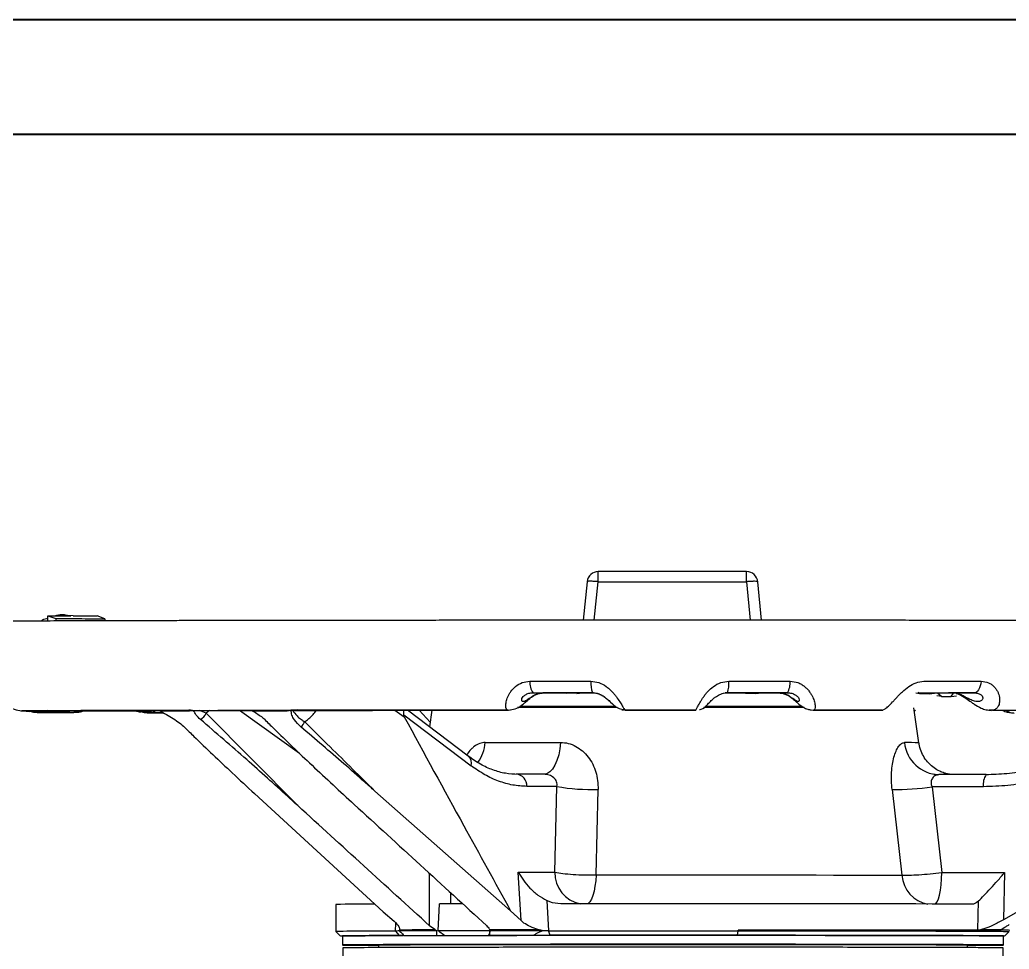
# Model space of a CAD drawing. Header units: millimetres. Extents: x 2404 to 4548, y 1024 to 2541.
# Drawn here: x 3766.8 to 3986.8, y 2333.9 to 2540.6 of the extents above; entities that cross this region are included whole.
import ezdxf

# ---------------------------------------------------------------- set-up
doc = ezdxf.new("R2010")
doc.units = ezdxf.units.MM
doc.layers.add('AM_BOR', color=7, linetype='Continuous', lineweight=50)
doc.layers.add('粗实线', color=7, linetype='Continuous', lineweight=40)

# ---------------------------------------------------------------- blocks, each defined once
blk = doc.blocks.new('rA3')
at = {"layer": '粗实线'}
for p, q in [((753.384, 421.26), (333.384, 421.26)), ((748.384, 416.26), (358.384, 416.26))]:
    blk.add_line(p, q, dxfattribs=at)

msp = doc.modelspace()

# ---------------------------------------------------------------- linework, layer by layer
at = {"color": 7, "linetype": 'Continuous', "lineweight": 25}
for p, q in [((3895.377, 2415.599), (3895.377, 2417.854)), ((3928.352, 2417.854), (3895.377, 2417.854)), ((3928.352, 2415.598), (3928.352, 2417.854)), ((3892.891, 2415.613), (3891.998, 2407.036)), ((3894.486, 2407.037), (3895.377, 2415.599)), ((3895.377, 2415.599), (3928.352, 2415.598)), ((3928.352, 2415.598), (3929.174, 2407.037)), ((3931.662, 2407.036), (3930.841, 2415.593)), ((3772.986, 2408.044), (3774.779, 2407.42)), ((3772.986, 2408.044), (3778.122, 2408.021)), ((3772.986, 2406.868), (3772.986, 2408.044)), ((3774.779, 2407.42), (3774.779, 2406.874)), ((3778.662, 2408.019), (3775.936, 2408.139)), ((3776.693, 2408.263), (3776.157, 2408.265)), ((3778.662, 2408.019), (3783.99, 2407.998)), ((3785.653, 2407.368), (3783.99, 2407.998)), ((3785.653, 2407.368), (3785.653, 2406.908)), ((3880.882, 2390.909), (3894.128, 2390.913)), ((3880.882, 2390.909), (3883.261, 2390.886)), ((3888.326, 2390.731), (3887.088, 2390.882)), ((3890.6, 2390.732), (3891.84, 2390.884)), ((3923.18, 2390.797), (3923.956, 2390.893)), ((3924.132, 2390.914), (3923.592, 2390.89)), ((3923.956, 2390.893), (3924.132, 2390.914)), ((3924.132, 2390.914), (3937.438, 2390.911)), ((3928.142, 2390.733), (3926.896, 2390.885)), ((3930.426, 2390.733), (3928.142, 2390.733)), ((3930.426, 2390.733), (3931.669, 2390.884)), ((3937.438, 2390.911), (3935.441, 2390.887)), ((3966.857, 2390.714), (3966, 2390.825)), ((3966.857, 2390.714), (3966.508, 2391.012)), ((3966.554, 2390.895), (3979.015, 2390.885)), ((3968.996, 2390.712), (3966.857, 2390.714)), ((3968.996, 2390.712), (3970.158, 2390.862)), ((3971.763, 2390.115), (3970.636, 2390.259)), ((3970.882, 2390.862), (3971.763, 2390.115)), ((3971.763, 2390.115), (3973.879, 2390.116)), ((3973.879, 2390.116), (3974.352, 2390.847)), ((3973.879, 2390.117), (3975.001, 2390.263)), ((3979.015, 2390.885), (3974.229, 2390.863)), ((3767.005, 2386.933), (3767.201, 2386.904)), ((3797.991, 2387.027), (3804.454, 2387.04)), ((3797.991, 2387.027), (3798.247, 2386.89)), ((3804.744, 2387.039), (3804.341, 2387.038)), ((3804.454, 2387.04), (3804.489, 2386.897)), ((3804.489, 2386.897), (3805.232, 2387)), ((3808.173, 2386.377), (3806.707, 2386.99)), ((3808.955, 2386.959), (3808.173, 2386.377)), ((3828.984, 2377.437), (3815.597, 2386.97)), ((3818.261, 2387.006), (3818.345, 2386.999)), ((3818.631, 2387.064), (3826.016, 2387.074)), ((3818.631, 2387.064), (3818.913, 2386.908)), ((3826.016, 2387.074), (3826.008, 2386.911)), ((3827.033, 2387.016), (3827.429, 2386.991)), ((3827.943, 2387.096), (3828.461, 2387.202)), ((3850.116, 2387.013), (3852.252, 2385.529)), ((3866.469, 2376.814), (3852.954, 2387.015)), ((3857.982, 2384.391), (3855.563, 2387.017)), ((3858.352, 2387.019), (3857.833, 2383.332)), ((3875.212, 2387.063), (3875.892, 2387.116)), ((3875.248, 2387.049), (3875.892, 2387.116)), ((3875.321, 2387.071), (3875.248, 2387.049)), ((3900.65, 2387.124), (3901.021, 2387.093)), ((3901.369, 2387.053), (3900.65, 2387.124)), ((3900.961, 2387.182), (3901.105, 2387.139)), ((3942.555, 2387.118), (3943.295, 2387.054)), ((3942.813, 2387.096), (3943.204, 2387.032)), ((3943.259, 2387.042), (3943.214, 2387.061)), ((3958.45, 2387.032), (3958.658, 2387.053)), ((3966.664, 2379.787), (3965.573, 2387.544)), ((3965.666, 2386.882), (3965.879, 2387.019)), ((3982.343, 2387.089), (3983.064, 2387.02)), ((3982.97, 2387.009), (3982.343, 2387.089)), ((3982.97, 2387.009), (3982.801, 2387.045)), ((3983.306, 2387.009), (3982.97, 2387.009)), ((3767.302, 2386.892), (3767.22, 2386.904)), ((3767.302, 2386.892), (3767.521, 2386.903)), ((3769.476, 2386.647), (3768.9, 2386.773)), ((3769.316, 2386.716), (3769.653, 2386.671)), ((3769.81, 2386.583), (3769.524, 2386.619)), ((3769.724, 2386.592), (3769.524, 2386.619)), ((3769.653, 2386.671), (3769.711, 2386.663)), ((3769.711, 2386.663), (3770.661, 2386.535)), ((3777.941, 2386.552), (3778.74, 2386.592)), ((3778.684, 2386.506), (3779.496, 2386.63)), ((3778.74, 2386.592), (3778.924, 2386.601)), ((3780.582, 2386.796), (3781.234, 2386.895)), ((3794.121, 2386.57), (3793.728, 2386.668)), ((3794.425, 2386.504), (3794.012, 2386.546)), ((3794.115, 2386.536), (3794.012, 2386.546)), ((3794.586, 2386.514), (3794.425, 2386.504)), ((3794.425, 2386.504), (3798.596, 2386.494)), ((3795.004, 2386.513), (3794.586, 2386.514)), ((3794.709, 2386.522), (3795.112, 2386.462)), ((3798.247, 2386.89), (3804.489, 2386.897)), ((3828.565, 2365.816), (3808.173, 2386.377)), ((3818.913, 2386.908), (3826.008, 2386.911)), ((3852.115, 2385.999), (3867.125, 2374.669)), ((3883.268, 2372.796), (3877.155, 2372.815)), ((3883.872, 2372.777), (3883.867, 2372.744)), ((3883.894, 2372.912), (3883.878, 2372.814)), ((3970.749, 2372.671), (3969.813, 2372.842)), ((3971.138, 2372.722), (3970.757, 2372.623)), ((3981.645, 2372.726), (3971.134, 2372.722)), ((3886.167, 2370.082), (3879.521, 2370.102)), ((3885.73, 2351.008), (3886.167, 2370.082)), ((3894.896, 2350.412), (3895.375, 2369.426)), ((3960.73, 2369.37), (3962.888, 2350.354)), ((3981.027, 2370.016), (3969.598, 2370.011)), ((3969.598, 2370.011), (3971.74, 2350.935)), ((3818.956, 2368.479), (3847.535, 2342.221)), ((3875.889, 2342.434), (3845.708, 2369.054)), ((3857.88, 2339.103), (3857.848, 2350.764)), ((3877.596, 2351.034), (3885.73, 2351.008)), ((3878.217, 2340.246), (3877.596, 2351.034)), ((3971.74, 2350.935), (3985.729, 2350.942)), ((3985.729, 2350.942), (3985.453, 2340.43)), ((3862.624, 2343.953), (3862.615, 2346.404)), ((3837, 2343.835), (3837, 2337.835)), ((3859.816, 2337.95), (3860.053, 2343.951)), ((3883.956, 2344.695), (3884.319, 2337.984)), ((3979.794, 2338.136), (3979.954, 2344.614)), ((3847.535, 2342.221), (3849.978, 2340.111)), ((3878.217, 2340.246), (3875.889, 2342.434)), ((3989.771, 2342.884), (3985.453, 2340.43)), ((3850.317, 2337.927), (3850.375, 2339.668)), ((3859.055, 2338.251), (3857.88, 2339.103)), ((3837, 2337.835), (3838, 2336.835)), ((3838.5, 2336.835), (3838.5, 2334.835)), ((3850.317, 2337.927), (3851.139, 2336.925)), ((3851.097, 2338.034), (3851.094, 2337.954)), ((3851.208, 2338.232), (3851.097, 2338.034)), ((3851.139, 2336.925), (3851.994, 2336.929)), ((3852.157, 2336.933), (3852.196, 2336.934)), ((3859.055, 2338.251), (3859.418, 2338.054)), ((3859.418, 2338.054), (3859.381, 2336.951)), ((3871.199, 2338.272), (3871.255, 2338.074)), ((3871.299, 2336.971), (3871.255, 2338.074)), ((3871.315, 2336.819), (3871.309, 2336.958)), ((3882.902, 2338.087), (3881.971, 2338.284)), ((3882.906, 2338.001), (3882.902, 2338.087)), ((3884.319, 2337.984), (3882.906, 2338.001)), ((3884.688, 2336.982), (3884.319, 2337.984)), ((3926.322, 2336.99), (3926.518, 2337.992)), ((3926.518, 2337.992), (3926.518, 2338.096)), ((3980.352, 2338.201), (3979.794, 2338.136)), ((3984.833, 2338.174), (3984.745, 2338.115)), ((3985.5, 2334.835), (3985.5, 2336.835)), ((3985.75, 2336.834), (3986.75, 2337.834)), ((3838.6, 2334.177), (3838.078, 2294.341)), ((3846.5, 2334.848), (3846.5, 2334.247)), ((3977.5, 2334.246), (3977.5, 2334.847)), ((3985.771, 2305.811), (3985.399, 2334.176))]:
    msp.add_line(p, q, dxfattribs=at)
at = {"color": 7, "linetype": 'Continuous', "lineweight": 25, "flags": 128}
for points in [[(3880.181, 2393.493), (3881.865, 2393.494), (3883.551, 2393.495), (3885.241, 2393.495), (3886.933, 2393.496), (3888.628, 2393.496), (3890.325, 2393.497), (3892.024, 2393.497), (3893.726, 2393.498)], [(3924.405, 2393.499), (3926.112, 2393.498), (3927.818, 2393.498), (3929.522, 2393.498), (3931.224, 2393.497), (3932.924, 2393.497), (3934.622, 2393.496), (3936.318, 2393.496), (3938.011, 2393.495)], [(3967.783, 2393.479), (3969.398, 2393.478), (3971.006, 2393.477), (3972.608, 2393.475), (3974.205, 2393.474), (3975.794, 2393.473), (3977.378, 2393.471), (3978.955, 2393.47), (3980.525, 2393.468)], [(3980.525, 2393.468), (3980.421, 2392.922), (3980.285, 2392.421), (3980.121, 2391.975), (3979.932, 2391.596), (3979.721, 2391.291), (3979.495, 2391.068), (3979.258, 2390.931), (3979.015, 2390.885)], [(3891.84, 2390.884), (3891.245, 2390.884), (3890.65, 2390.884), (3890.055, 2390.883), (3889.461, 2390.883), (3888.867, 2390.883), (3888.274, 2390.883), (3887.681, 2390.883), (3887.088, 2390.882)], [(3931.669, 2390.884), (3931.074, 2390.884), (3930.478, 2390.884), (3929.881, 2390.884), (3929.285, 2390.885), (3928.688, 2390.885), (3928.091, 2390.885), (3927.494, 2390.885), (3926.896, 2390.885)], [(3899.55, 2387.656), (3898.731, 2387.655), (3894.545, 2387.653), (3890.474, 2387.649), (3886.547, 2387.645), (3882.789, 2387.641), (3879.226, 2387.635), (3877.397, 2387.632)], [(3941.16, 2387.64), (3940.717, 2387.641), (3936.935, 2387.646), (3932.987, 2387.65), (3928.9, 2387.653), (3924.7, 2387.656), (3920.415, 2387.658), (3918.817, 2387.658)], [(3870.265, 2379.863), (3872.052, 2379.867), (3873.935, 2379.871), (3875.911, 2379.875), (3877.974, 2379.879), (3880.12, 2379.882), (3882.342, 2379.885), (3884.637, 2379.888), (3886.997, 2379.891)], [(3886.997, 2379.891), (3886.844, 2378.454), (3886.576, 2377.101), (3886.202, 2375.874), (3885.735, 2374.812), (3885.188, 2373.949), (3884.579, 2373.314), (3883.928, 2372.925), (3883.256, 2372.796)], [(3894.896, 2350.412), (3894.807, 2349.107), (3894.652, 2347.878), (3894.437, 2346.764), (3894.166, 2345.8), (3893.851, 2345.017), (3893.499, 2344.44), (3893.124, 2344.088), (3892.897, 2343.99)], [(3894.896, 2350.412), (3899.382, 2350.414), (3903.947, 2350.416), (3908.562, 2350.417), (3913.199, 2350.417), (3917.828, 2350.416), (3922.421, 2350.415), (3926.949, 2350.413), (3931.384, 2350.41), (3935.698, 2350.406), (3939.866, 2350.402), (3943.86, 2350.397), (3947.655, 2350.391), (3951.229, 2350.385), (3954.56, 2350.378), (3957.625, 2350.37), (3960.407, 2350.362), (3962.888, 2350.354)], [(3970.284, 2343.936), (3970.437, 2344.035), (3970.728, 2344.427), (3970.998, 2345.067), (3971.237, 2345.933), (3971.437, 2346.992), (3971.591, 2348.209), (3971.693, 2349.539), (3971.74, 2350.935)], [(3865.198, 2343.961), (3863.961, 2343.958), (3862.632, 2343.956), (3861.329, 2343.954), (3860.053, 2343.951)], [(3978.5, 2343.909), (3975.853, 2343.919), (3972.881, 2343.928), (3969.597, 2343.937), (3966.02, 2343.946), (3962.166, 2343.954), (3958.056, 2343.961), (3953.712, 2343.968), (3949.154, 2343.974), (3944.406, 2343.979), (3939.493, 2343.984), (3934.439, 2343.988), (3929.271, 2343.991), (3924.015, 2343.993), (3918.697, 2343.995), (3913.345, 2343.995), (3907.986, 2343.995), (3902.648, 2343.994), (3897.358, 2343.992), (3892.142, 2343.99), (3887.027, 2343.986)], [(3838.5, 2336.817), (3838.466, 2336.818), (3838.061, 2336.829), (3838.035, 2336.84), (3838.391, 2336.852), (3839.125, 2336.863), (3840.234, 2336.874), (3841.713, 2336.885), (3843.553, 2336.896), (3845.745, 2336.906), (3848.278, 2336.916), (3851.139, 2336.925)], [(3851.097, 2338.034), (3852.048, 2338.037), (3853.025, 2338.039), (3854.028, 2338.042), (3855.057, 2338.044), (3856.111, 2338.047), (3857.189, 2338.049), (3858.292, 2338.052), (3859.418, 2338.054)], [(3851.208, 2338.232), (3852.111, 2338.235), (3853.037, 2338.237), (3853.985, 2338.24), (3854.956, 2338.242), (3855.949, 2338.244), (3856.963, 2338.247), (3857.999, 2338.249), (3859.055, 2338.251)], [(3852.196, 2336.934), (3853.03, 2336.936), (3853.883, 2336.938), (3854.754, 2336.94), (3855.644, 2336.942), (3856.552, 2336.944), (3857.478, 2336.947), (3858.421, 2336.949), (3859.381, 2336.951)], [(3871.263, 2337.97), (3869.738, 2337.968), (3868.238, 2337.965), (3866.764, 2337.963), (3865.317, 2337.961), (3863.898, 2337.958), (3862.508, 2337.956), (3861.147, 2337.953), (3859.816, 2337.95)], [(3861.268, 2336.95), (3862.404, 2336.953), (3863.561, 2336.955), (3864.74, 2336.957), (3865.939, 2336.959), (3867.159, 2336.961), (3868.398, 2336.963), (3869.656, 2336.965), (3870.933, 2336.967)], [(3985.5, 2336.835), (3985.489, 2336.837), (3985.226, 2336.848), (3984.614, 2336.859), (3983.657, 2336.87), (3982.358, 2336.88), (3980.723, 2336.89), (3978.761, 2336.9), (3976.481, 2336.91), (3973.894, 2336.919), (3971.012, 2336.928), (3967.848, 2336.937), (3964.418, 2336.945), (3960.739, 2336.952), (3956.827, 2336.959), (3952.702, 2336.966), (3948.383, 2336.971), (3943.89, 2336.976), (3939.245, 2336.981), (3934.471, 2336.985), (3929.589, 2336.988), (3924.624, 2336.99), (3919.598, 2336.991), (3914.536, 2336.992), (3909.463, 2336.992), (3904.401, 2336.991), (3899.375, 2336.99), (3894.41, 2336.988), (3889.528, 2336.985), (3884.754, 2336.981), (3880.109, 2336.977), (3875.616, 2336.972), (3871.297, 2336.966), (3871.046, 2336.966)], [(3871.199, 2338.272), (3872.494, 2338.273), (3873.804, 2338.275), (3875.13, 2338.277), (3876.47, 2338.278), (3877.825, 2338.28), (3879.194, 2338.281), (3880.576, 2338.282), (3881.971, 2338.284)], [(3871.255, 2338.074), (3872.65, 2338.076), (3874.064, 2338.078), (3875.496, 2338.079), (3876.946, 2338.081), (3878.412, 2338.083), (3879.893, 2338.084), (3881.39, 2338.086), (3882.902, 2338.087)], [(3871.299, 2336.971), (3872.466, 2336.972), (3873.645, 2336.974), (3874.837, 2336.975), (3876.041, 2336.977), (3877.257, 2336.978), (3878.485, 2336.979), (3879.724, 2336.981), (3880.973, 2336.982)], [(3884.319, 2337.984), (3889.377, 2337.988), (3894.55, 2337.991), (3899.813, 2337.993), (3905.139, 2337.995), (3910.499, 2337.995), (3915.868, 2337.995), (3921.216, 2337.994), (3926.518, 2337.992)], [(3884.688, 2336.982), (3889.678, 2336.986), (3894.782, 2336.989), (3899.975, 2336.991), (3905.229, 2336.993), (3910.518, 2336.993), (3915.814, 2336.993), (3921.091, 2336.992), (3926.322, 2336.99)], [(3926.322, 2336.99), (3931.359, 2336.988), (3936.3, 2336.984), (3941.12, 2336.98), (3945.797, 2336.975), (3950.306, 2336.97), (3954.627, 2336.964), (3958.738, 2336.957), (3962.619, 2336.95), (3966.251, 2336.942), (3969.616, 2336.933), (3972.698, 2336.924), (3975.482, 2336.915), (3977.955, 2336.905), (3980.103, 2336.895), (3981.918, 2336.885), (3983.389, 2336.874), (3984.51, 2336.863), (3985.275, 2336.852), (3985.68, 2336.841), (3985.724, 2336.83), (3985.5, 2336.822)], [(3926.518, 2338.096), (3931.623, 2338.093), (3936.631, 2338.09), (3941.516, 2338.086), (3946.256, 2338.081), (3950.827, 2338.075), (3955.206, 2338.069), (3959.372, 2338.062), (3963.306, 2338.055), (3966.987, 2338.047), (3970.398, 2338.038), (3973.522, 2338.029), (3976.343, 2338.02), (3978.849, 2338.01), (3981.027, 2337.999), (3982.866, 2337.989), (3984.357, 2337.978), (3984.989, 2337.972)], [(3926.518, 2337.992), (3931.623, 2337.99), (3936.631, 2337.986), (3941.516, 2337.982), (3946.256, 2337.977), (3950.827, 2337.972), (3955.206, 2337.966), (3959.372, 2337.959), (3963.306, 2337.951), (3966.987, 2337.943), (3970.398, 2337.935), (3973.522, 2337.926), (3976.343, 2337.916), (3978.849, 2337.906), (3981.027, 2337.896), (3982.866, 2337.886), (3984.357, 2337.875), (3985.493, 2337.864), (3986.268, 2337.853), (3986.679, 2337.841), (3986.75, 2337.834)], [(3977.5, 2334.763), (3977.66, 2334.764), (3979.783, 2334.774), (3981.582, 2334.784), (3983.05, 2334.794), (3984.179, 2334.805), (3984.964, 2334.816), (3985.401, 2334.827), (3985.489, 2334.837), (3985.226, 2334.848), (3984.614, 2334.859), (3983.657, 2334.87), (3982.358, 2334.88), (3980.723, 2334.89), (3978.761, 2334.9), (3976.481, 2334.91), (3973.894, 2334.919), (3971.012, 2334.928), (3967.848, 2334.937), (3964.418, 2334.945), (3960.739, 2334.952), (3956.827, 2334.959), (3952.702, 2334.966), (3948.383, 2334.971), (3943.89, 2334.976), (3939.245, 2334.981), (3934.471, 2334.985), (3929.589, 2334.988), (3924.624, 2334.99), (3919.598, 2334.991), (3914.536, 2334.992), (3909.463, 2334.992), (3904.401, 2334.991), (3899.375, 2334.99), (3894.41, 2334.988), (3889.528, 2334.985), (3884.754, 2334.981), (3880.109, 2334.977), (3875.616, 2334.972), (3871.297, 2334.966), (3867.172, 2334.96), (3863.26, 2334.953), (3859.581, 2334.945), (3856.151, 2334.938), (3852.987, 2334.929), (3850.105, 2334.92), (3847.518, 2334.911), (3845.238, 2334.901), (3843.276, 2334.891), (3841.641, 2334.881), (3840.342, 2334.87), (3839.385, 2334.86), (3838.773, 2334.849), (3838.51, 2334.838), (3838.598, 2334.827), (3839.035, 2334.817), (3839.82, 2334.806), (3840.95, 2334.795), (3842.417, 2334.785), (3844.216, 2334.775), (3846.339, 2334.765), (3846.5, 2334.764)], [(3846.5, 2334.823), (3846.293, 2334.83), (3846.293, 2334.841), (3846.644, 2334.851), (3847.343, 2334.861), (3848.387, 2334.871), (3849.771, 2334.881), (3851.487, 2334.89), (3853.525, 2334.9), (3855.876, 2334.909), (3858.526, 2334.917), (3861.461, 2334.925), (3864.666, 2334.933), (3868.123, 2334.94), (3871.815, 2334.947), (3875.721, 2334.952), (3879.82, 2334.958), (3884.091, 2334.962), (3888.512, 2334.966), (3893.057, 2334.97), (3897.703, 2334.972), (3902.426, 2334.974), (3907.2, 2334.975), (3912, 2334.976), (3916.799, 2334.975), (3921.573, 2334.974), (3926.296, 2334.972), (3930.942, 2334.97), (3935.487, 2334.966), (3939.908, 2334.962), (3944.179, 2334.957), (3948.278, 2334.952), (3952.184, 2334.946), (3955.876, 2334.94), (3959.333, 2334.932), (3962.538, 2334.925), (3965.473, 2334.917), (3968.123, 2334.908), (3970.474, 2334.899), (3972.512, 2334.89), (3974.228, 2334.88), (3975.612, 2334.87), (3976.656, 2334.86), (3977.355, 2334.85), (3977.706, 2334.84), (3977.706, 2334.83), (3977.5, 2334.822)]]:
    msp.add_lwpolyline(points, dxfattribs=at)
at = {"color": 7, "linetype": 'Continuous', "lineweight": 25}
for centre, radius, start, end in [((3895.377, 2415.354), 2.5, 89.99963, 174.0622), ((3928.352, 2415.354), 2.5, 5.48335, 89.99975), ((3883.708, 2393.063), 3.552, 173.03617, 217.31461), ((3899.166, 2393.022), 5.461, 174.99942, 202.70803), ((3916.664, 2393.011), 7.756, 344.31989, 3.60709), ((3933.941, 2393.042), 4.095, 328.64341, 6.35188), ((3805.434, 2387.578), 2.99, 299.82941, 336.32535), ((3827.374, 2385.658), 2.995, 308.67298, 336.20635), ((3860.908, 2380.734), 9.398, 325.32743, 354.67802), ((3963.993, 2293.446), 86.382, 88.22863, 90.36633), ((3971.336, 2380.658), 7.939, 186.01237, 268.57478), ((3865.161, 2375.241), 2.046, 343.7516, 50.24879), ((3876.89, 2370.195), 2.633, 357.9869, 84.42865), ((3984.574, 2370.632), 3.6, 144.41671, 189.84152), ((3893.877, 2413.332), 43.932, 259.89257, 271.95432), ((3960.695, 2431.538), 62.168, 270.03279, 278.23411), ((3892.654, 2350.805), 6.927, 178.32202, 259.40651), ((3969.829, 2350.802), 6.956, 183.69146, 260.57483), ((3844.073, 2021.903), 322.01, 89.73693, 91.25872), ((3848.795, 1587.303), 750.625, 89.883813, 90.900378), ((3850.184, 1604.552), 732.377, 89.853938, 90.914175), ((3974.95, 1089.659), 1248.554, 89.54649, 89.75213)]:
    msp.add_arc(centre, radius, start, end, dxfattribs=at)
for points in [[(3895.377, 2415.599), (3895.053, 2415.628), (3894.406, 2415.688), (3893.587, 2415.716), (3893.011, 2415.696), (3892.931, 2415.641), (3892.891, 2415.613)], [(3930.841, 2415.593), (3930.801, 2415.621), (3930.721, 2415.677), (3930.144, 2415.702), (3929.325, 2415.68), (3928.676, 2415.626), (3928.352, 2415.598)]]:
    msp.add_open_spline(points, degree=3, dxfattribs=at)
for points, knots in [([(3912, 2407.039), (3909.602, 2407.039), (3906.22, 2407.039), (3901.217, 2407.038), (3896.926, 2407.037), (3891.822, 2407.036), (3886.48, 2407.035), (3880.914, 2407.033), (3875.212, 2407.03), (3869.426, 2407.027), (3863.602, 2407.023), (3857.772, 2407.019), (3851.965, 2407.014), (3846.205, 2407.009), (3840.514, 2407.003), (3834.91, 2406.997), (3829.409, 2406.99), (3824.028, 2406.983), (3818.778, 2406.976), (3813.674, 2406.967), (3808.727, 2406.959), (3803.947, 2406.95), (3799.344, 2406.941), (3794.928, 2406.931), (3790.706, 2406.921), (3786.686, 2406.911), (3782.874, 2406.9), (3779.277, 2406.889), (3775.899, 2406.878), (3772.744, 2406.867), (3769.816, 2406.856), (3767.117, 2406.844), (3764.648, 2406.832), (3762.408, 2406.821), (3760.403, 2406.809), (3758.679, 2406.798), (3757.715, 2406.79), (3757.27, 2406.787)], [0, 0, 0, 0, 0.0344071, 0.0485109, 0.0718894, 0.0961605, 0.1221805, 0.149305, 0.1772714, 0.2058697, 0.2349502, 0.2644009, 0.2941371, 0.3240924, 0.3542143, 0.3844599, 0.4147936, 0.445185, 0.4756078, 0.5060385, 0.5364555, 0.5668389, 0.5971695, 0.6274283, 0.6575964, 0.6876542, 0.7175815, 0.7473561, 0.7769545, 0.8063502, 0.8355137, 0.8644114, 0.8930048, 0.921249, 0.9490912, 0.9764687, 1, 1, 1, 1]), ([(3771.516, 2406.862), (3771.618, 2406.955), (3772.041, 2407.336), (3772.579, 2407.436), (3772.986, 2407.512)], [0, 0, 0, 0, 0.2430477, 1, 1, 1, 1]), ([(3774.544, 2408.037), (3774.699, 2408.093), (3775.849, 2408.512), (3777.067, 2408.249), (3778.122, 2408.021)], [0, 0, 0, 0, 0.1344178, 1, 1, 1, 1]), ([(3774.779, 2407.42), (3776.436, 2407.412), (3779.758, 2407.394), (3783.685, 2407.377), (3785.653, 2407.368)], [0, 0, 0, 0, 0.498853, 1, 1, 1, 1]), ([(4073.474, 2386.757), (4073.529, 2386.763), (4073.669, 2386.779), (4074.051, 2386.836), (4074.619, 2386.949), (4075.341, 2387.141), (4076.254, 2387.468), (4077.379, 2388.016), (4078.636, 2388.863), (4079.865, 2390.026), (4080.915, 2391.441), (4081.709, 2393.036), (4082.208, 2394.75), (4082.397, 2396.527), (4082.268, 2398.309), (4081.826, 2400.04), (4081.084, 2401.665), (4080.066, 2403.133), (4078.806, 2404.397), (4077.441, 2405.35), (4076.183, 2405.957), (4075.186, 2406.297), (4074.428, 2406.485), (4073.847, 2406.588), (4073.402, 2406.645), (4073.034, 2406.678), (4072.62, 2406.703), (4072.23, 2406.716), (4071.642, 2406.73), (4070.857, 2406.743), (4069.924, 2406.756), (4068.738, 2406.768), (4067.354, 2406.781), (4065.691, 2406.793), (4063.756, 2406.806), (4061.554, 2406.819), (4059.087, 2406.832), (4056.361, 2406.845), (4053.381, 2406.857), (4050.152, 2406.87), (4046.681, 2406.882), (4042.972, 2406.893), (4039.034, 2406.905), (4034.872, 2406.916), (4030.495, 2406.927), (4025.911, 2406.937), (4021.128, 2406.947), (4016.154, 2406.956), (4010.999, 2406.965), (4005.673, 2406.974), (4000.185, 2406.982), (3994.546, 2406.99), (3988.766, 2406.997), (3982.859, 2407.003), (3976.836, 2407.009), (3970.711, 2407.015), (3964.499, 2407.02), (3958.218, 2407.024), (3951.894, 2407.028), (3945.561, 2407.031), (3939.285, 2407.034), (3933.233, 2407.036), (3927.788, 2407.037), (3923.012, 2407.038), (3917.883, 2407.039), (3914.247, 2407.039), (3912, 2407.039)], [0, 0, 0, 0, 0.0017465, 0.0044658, 0.0070078, 0.0098268, 0.0132699, 0.01777, 0.0233681, 0.0295284, 0.0358372, 0.0421771, 0.0485239, 0.0548725, 0.0612218, 0.0675716, 0.0739223, 0.080274, 0.0866264, 0.0929737, 0.0980915, 0.1017275, 0.1047111, 0.1075398, 0.110673, 0.1150505, 0.1222946, 0.1411051, 0.1636746, 0.1818588, 0.204115, 0.2240384, 0.2453355, 0.2673737, 0.2899055, 0.3127692, 0.3358643, 0.359126, 0.3825109, 0.405989, 0.4295389, 0.4531449, 0.4767954, 0.5004811, 0.5241948, 0.5479305, 0.5716831, 0.5954484, 0.619222, 0.6430003, 0.666779, 0.690554, 0.7143201, 0.7380713, 0.7617997, 0.7854945, 0.8091398, 0.8327115, 0.8561692, 0.8794397, 0.9023738, 0.9246109, 0.9449865, 0.9610624, 0.975932, 1, 1, 1, 1]), ([(3756.762, 2393.284), (3757.026, 2393.221), (3757.556, 2393.095), (3758.569, 2392.195), (3759.513, 2391.259), (3760.344, 2390.47), (3761.202, 2389.704), (3762.139, 2388.971), (3763.14, 2388.325), (3764.182, 2387.757), (3765.544, 2387.188), (3766.638, 2387), (3767.201, 2386.904)], [0, 0, 0, 0, 0.1245352, 0.2497123, 0.3746683, 0.4358121, 0.4997348, 0.6193036, 0.6831306, 0.7499247, 0.8713728, 1, 1, 1, 1]), ([(3875.212, 2387.063), (3875.106, 2387.146), (3874.899, 2387.31), (3874.782, 2387.969), (3874.849, 2388.727), (3875.042, 2389.44), (3875.253, 2390), (3875.543, 2390.585), (3876.057, 2391.391), (3876.937, 2392.354), (3878.395, 2393.291), (3879.587, 2393.426), (3880.181, 2393.493)], [0, 0, 0, 0, 0.12824094, 0.2497124, 0.38013368, 0.44117675, 0.49972094, 0.5635671, 0.62460086, 0.74964368, 0.87499954, 1, 1, 1, 1]), ([(3893.726, 2393.498), (3894.335, 2393.431), (3895.558, 2393.297), (3896.895, 2392.515), (3897.811, 2391.783), (3898.417, 2391.193), (3898.958, 2390.581), (3899.566, 2389.8), (3900.06, 2389.059), (3900.459, 2388.413), (3900.796, 2387.852), (3901.125, 2387.304), (3901.273, 2387.147), (3901.349, 2387.066)], [0, 0, 0, 0, 0.1245194, 0.2495841, 0.3108218, 0.3749069, 0.4359753, 0.4998788, 0.6193777, 0.6832429, 0.7501183, 0.8717113, 1, 1, 1, 1]), ([(3917.061, 2387.064), (3917.114, 2387.143), (3917.219, 2387.297), (3917.552, 2387.948), (3917.959, 2388.703), (3918.394, 2389.417), (3918.769, 2389.979), (3919.206, 2390.566), (3919.898, 2391.377), (3920.955, 2392.348), (3922.559, 2393.295), (3923.79, 2393.431), (3924.405, 2393.499)], [0, 0, 0, 0, 0.12815128, 0.24968425, 0.38014414, 0.44118834, 0.49971966, 0.56356941, 0.62458975, 0.74964254, 0.87500653, 1, 1, 1, 1]), ([(3938.011, 2393.495), (3938.615, 2393.43), (3939.517, 2393.332), (3940.563, 2392.805), (3941.255, 2392.323), (3941.859, 2391.76), (3942.355, 2391.166), (3942.763, 2390.55), (3943.174, 2389.764), (3943.433, 2389.021), (3943.565, 2388.377), (3943.615, 2387.818), (3943.558, 2387.277), (3943.384, 2387.13), (3943.295, 2387.054)], [0, 0, 0, 0, 0.1244726, 0.1859089, 0.2498878, 0.3111053, 0.3751889, 0.4362181, 0.5000981, 0.6195311, 0.6833816, 0.7502528, 0.8718565, 1, 1, 1, 1]), ([(3958.519, 2387.044), (3958.731, 2387.117), (3959.145, 2387.262), (3959.914, 2387.904), (3960.639, 2388.657), (3961.292, 2389.371), (3961.809, 2389.934), (3962.368, 2390.524), (3963.195, 2391.339), (3964.361, 2392.318), (3966.004, 2393.274), (3967.191, 2393.411), (3967.783, 2393.479)], [0, 0, 0, 0, 0.1280635, 0.2496605, 0.3801541, 0.4411983, 0.4997165, 0.5635714, 0.6245804, 0.7496419, 0.8750131, 1, 1, 1, 1]), ([(3980.525, 2393.468), (3981.08, 2393.402), (3981.909, 2393.303), (3982.817, 2392.77), (3983.393, 2392.283), (3983.863, 2391.714), (3984.213, 2391.116), (3984.457, 2390.496), (3984.639, 2389.707), (3984.641, 2388.963), (3984.493, 2388.319), (3984.248, 2387.763), (3983.802, 2387.229), (3983.314, 2387.091), (3983.064, 2387.02)], [0, 0, 0, 0, 0.1244778, 0.1858957, 0.249876, 0.3110978, 0.3752041, 0.4362225, 0.5001072, 0.6195243, 0.6833849, 0.7502763, 0.8719414, 1, 1, 1, 1]), ([(3875.731, 2387.116), (3876.26, 2387.198), (3877.401, 2387.373), (3878.498, 2388.24), (3879.41, 2389.037), (3880.188, 2389.71), (3881.038, 2390.268), (3881.759, 2390.615), (3882.53, 2390.847), (3883.036, 2390.873), (3883.297, 2390.886)], [0, 0, 0, 0, 0.1857217, 0.4006953, 0.525066, 0.6801172, 0.7583564, 0.8357456, 0.9152422, 1, 1, 1, 1]), ([(3883.261, 2390.886), (3882.935, 2390.862), (3882.284, 2390.815), (3881.353, 2390.461), (3880.58, 2390.019), (3879.813, 2389.486), (3879.192, 2389.063), (3878.687, 2388.911), (3878.362, 2389.074), (3878.309, 2389.502), (3878.613, 2390.036), (3879.128, 2390.479), (3879.919, 2390.838), (3880.561, 2390.885), (3880.882, 2390.909)], [0, 0, 0, 0, 0.0625989, 0.1249043, 0.1872263, 0.2496807, 0.3746119, 0.4998044, 0.6249986, 0.7497987, 0.8151711, 0.8749227, 0.9374287, 1, 1, 1, 1]), ([(3887.088, 2390.882), (3886.398, 2390.883), (3885.017, 2390.883), (3883.847, 2390.885), (3883.261, 2390.886)], [0, 0, 0, 0, 0.500015, 1, 1, 1, 1]), ([(3894.336, 2390.888), (3894.109, 2390.887), (3893.425, 2390.886), (3892.475, 2390.885), (3891.84, 2390.884)], [0, 0, 0, 0, 0.33151063, 1, 1, 1, 1]), ([(3894.128, 2390.913), (3894.456, 2390.89), (3895.114, 2390.842), (3896.015, 2390.483), (3896.721, 2390.04), (3897.353, 2389.511), (3897.764, 2389.085), (3897.9, 2389.023), (3897.963, 2388.994)], [0, 0, 0, 0, 0.1298177, 0.2599092, 0.3835834, 0.5188926, 0.7778114, 1, 1, 1, 1]), ([(3895.03, 2390.811), (3895.306, 2390.729), (3895.87, 2390.561), (3896.682, 2390.087), (3897.445, 2389.485), (3898.46, 2388.54), (3899.51, 2387.479), (3900.529, 2387.27), (3900.961, 2387.182)], [0, 0, 0, 0, 0.099024, 0.2022508, 0.3197532, 0.4562471, 0.7696172, 1, 1, 1, 1]), ([(3917.863, 2387.157), (3918.001, 2387.193), (3918.733, 2387.386), (3919.376, 2388.009), (3920.266, 2388.935), (3920.954, 2389.614), (3921.61, 2390.105), (3922.12, 2390.408), (3922.656, 2390.652), (3923.019, 2390.754), (3923.201, 2390.805)], [0, 0, 0, 0, 0.0714083, 0.3809344, 0.5556887, 0.7203323, 0.7949508, 0.8649836, 0.932048, 1, 1, 1, 1]), ([(3926.896, 2390.885), (3926.26, 2390.886), (3924.989, 2390.887), (3924.058, 2390.889), (3923.592, 2390.89)], [0, 0, 0, 0, 0.5000497, 1, 1, 1, 1]), ([(3935.441, 2390.887), (3934.87, 2390.887), (3933.727, 2390.885), (3932.355, 2390.884), (3931.669, 2390.884)], [0, 0, 0, 0, 0.4999263, 1, 1, 1, 1]), ([(3935.397, 2390.887), (3935.683, 2390.872), (3936.232, 2390.844), (3937.051, 2390.58), (3937.773, 2390.21), (3938.534, 2389.68), (3939.132, 2389.15), (3939.868, 2388.463), (3940.81, 2387.73), (3941.856, 2387.209), (3942.437, 2387.145), (3942.676, 2387.118)], [0, 0, 0, 0, 0.093408, 0.1791879, 0.26097, 0.3408111, 0.4814037, 0.5675837, 0.7643431, 0.9034002, 1, 1, 1, 1]), ([(3937.438, 2390.911), (3937.762, 2390.887), (3938.41, 2390.839), (3939.217, 2390.48), (3939.756, 2390.037), (3940.101, 2389.504), (3940.104, 2389.076), (3939.846, 2388.913), (3939.408, 2389.064), (3938.839, 2389.487), (3938.105, 2390.021), (3937.347, 2390.463), (3936.423, 2390.817), (3935.769, 2390.864), (3935.441, 2390.887)], [0, 0, 0, 0, 0.0625764, 0.1252848, 0.1848998, 0.2501233, 0.3749307, 0.5001323, 0.6253324, 0.7502715, 0.8127295, 0.8750555, 0.937394, 1, 1, 1, 1]), ([(3974.229, 2390.863), (3973.572, 2390.863), (3972.257, 2390.862), (3970.858, 2390.862), (3970.158, 2390.862)], [0, 0, 0, 0, 0.4999268, 1, 1, 1, 1]), ([(3979.015, 2390.885), (3979.312, 2390.861), (3979.906, 2390.813), (3980.565, 2390.453), (3980.9, 2390.01), (3980.933, 2389.477), (3980.517, 2389.048), (3979.764, 2388.886), (3978.844, 2389.038), (3977.906, 2389.461), (3976.948, 2389.995), (3976.094, 2390.437), (3975.156, 2390.792), (3974.538, 2390.839), (3974.229, 2390.863)], [0, 0, 0, 0, 0.0625764, 0.1252848, 0.1848997, 0.2501233, 0.3749307, 0.5001323, 0.6253324, 0.7502715, 0.8127295, 0.8750555, 0.937394, 1, 1, 1, 1]), ([(3974.947, 2390.771), (3975.179, 2390.704), (3975.643, 2390.569), (3976.402, 2390.169), (3977.309, 2389.58), (3978.145, 2388.957), (3979.216, 2388.195), (3980.326, 2387.55), (3981.65, 2387.086), (3982.425, 2387.032), (3982.841, 2387.003)], [0, 0, 0, 0, 0.0868567, 0.1736311, 0.259945, 0.4143185, 0.5098834, 0.7141667, 0.8464297, 1, 1, 1, 1]), ([(3767.201, 2386.904), (3768.731, 2386.909), (3771.797, 2386.921), (3776.75, 2386.937), (3781.744, 2386.951), (3786.728, 2386.963), (3792.025, 2386.975), (3795.828, 2386.983), (3797.729, 2386.987)], [0, 0, 0, 0, 0.1901055, 0.3809491, 0.5349186, 0.6888882, 0.8444441, 1, 1, 1, 1]), ([(3797.761, 2386.974), (3795.445, 2386.97), (3790.804, 2386.961), (3784.845, 2386.947), (3779.656, 2386.933), (3775.186, 2386.92), (3771.021, 2386.907), (3768.542, 2386.897), (3767.302, 2386.892)], [0, 0, 0, 0, 0.1905993, 0.3819402, 0.5356681, 0.689396, 0.844698, 1, 1, 1, 1]), ([(3768.075, 2386.933), (3768.146, 2386.905), (3768.414, 2386.799), (3768.694, 2386.784), (3768.9, 2386.773)], [0, 0, 0, 0, 0.2662563, 1, 1, 1, 1]), ([(3768.181, 2386.848), (3768.21, 2386.848), (3769.161, 2386.853), (3771.261, 2386.861), (3774.498, 2386.873), (3778.007, 2386.885), (3781.745, 2386.897), (3785.714, 2386.908), (3789.91, 2386.919), (3793.938, 2386.929), (3796.656, 2386.935), (3797.825, 2386.937)], [0, 0, 0, 0, 0.003964, 0.1311845, 0.2589432, 0.3871182, 0.5156196, 0.6443792, 0.7733439, 0.9024716, 1, 1, 1, 1]), ([(3772.889, 2386.956), (3772.67, 2386.859), (3771.749, 2386.451), (3770.649, 2386.526), (3769.81, 2386.583)], [0, 0, 0, 0, 0.23741312, 1, 1, 1, 1]), ([(3797.005, 2386.935), (3796.812, 2386.819), (3796.212, 2386.458), (3795.436, 2386.504), (3794.91, 2386.535)], [0, 0, 0, 0, 0.3216108, 1, 1, 1, 1]), ([(3797.729, 2386.987), (3797.725, 2386.994), (3797.717, 2387.01), (3797.827, 2387.025), (3797.943, 2387.026), (3797.991, 2387.027)], [0, 0, 0, 0, 0.36415878, 0.730056, 1, 1, 1, 1]), ([(3797.729, 2386.987), (3797.8, 2386.958), (3797.945, 2386.901), (3798.145, 2386.894), (3798.247, 2386.89)], [0, 0, 0, 0, 0.4905779, 1, 1, 1, 1]), ([(3797.761, 2386.974), (3798.837, 2386.385), (3800.453, 2385.5), (3802.313, 2384.222), (3803.035, 2383.573), (3803.401, 2383.244)], [0, 0, 0, 0, 0.4948815, 0.7435182, 1, 1, 1, 1]), ([(3804.454, 2387.04), (3804.535, 2387.039), (3804.695, 2387.037), (3804.978, 2387.02), (3805.155, 2387.006), (3805.232, 2387)], [0, 0, 0, 0, 0.3587973, 0.7200357, 1, 1, 1, 1]), ([(3805.232, 2387), (3807.332, 2387.003), (3811.537, 2387.01), (3816.008, 2387.016), (3818.246, 2387.019)], [0, 0, 0, 0, 0.4993351, 1, 1, 1, 1]), ([(3805.394, 2386.987), (3807.474, 2386.991), (3811.633, 2386.997), (3816.052, 2387.003), (3818.261, 2387.006)], [0, 0, 0, 0, 0.5000042, 1, 1, 1, 1]), ([(3806.922, 2384.984), (3806.586, 2385.306), (3805.86, 2386.004), (3805.557, 2386.643), (3805.394, 2386.987)], [0, 0, 0, 0, 0.461832, 1, 1, 1, 1]), ([(3806.146, 2386.954), (3807.015, 2386.956), (3809.543, 2386.96), (3813.628, 2386.967), (3816.917, 2386.973), (3818.414, 2386.975)], [0, 0, 0, 0, 0.2220878, 0.6459102, 1, 1, 1, 1]), ([(3818.246, 2387.019), (3818.253, 2387.027), (3818.266, 2387.043), (3818.412, 2387.061), (3818.56, 2387.063), (3818.631, 2387.064)], [0, 0, 0, 0, 0.34458151, 0.6913843, 1, 1, 1, 1]), ([(3818.246, 2387.019), (3818.415, 2386.97), (3818.617, 2386.911), (3818.87, 2386.908), (3818.913, 2386.908)], [0, 0, 0, 0, 0.8320754, 1, 1, 1, 1]), ([(3818.261, 2387.006), (3819.057, 2386.551), (3820.171, 2385.912), (3820.929, 2385.221), (3821.146, 2385.024)], [0, 0, 0, 0, 0.7138885, 1, 1, 1, 1]), ([(3826.008, 2386.911), (3826.144, 2386.916), (3826.42, 2386.924), (3826.721, 2386.994), (3826.874, 2387.029)], [0, 0, 0, 0, 0.4892665, 1, 1, 1, 1]), ([(3826.016, 2387.074), (3826.108, 2387.073), (3826.294, 2387.071), (3826.605, 2387.052), (3826.788, 2387.037), (3826.874, 2387.029)], [0, 0, 0, 0, 0.3456454, 0.6937449, 1, 1, 1, 1]), ([(3826.874, 2387.029), (3829.742, 2387.032), (3835.488, 2387.039), (3843.908, 2387.046), (3851.933, 2387.051), (3859.537, 2387.056), (3867.292, 2387.06), (3872.572, 2387.062), (3875.212, 2387.063)], [0, 0, 0, 0, 0.1905194, 0.3817787, 0.5355474, 0.689316, 0.844658, 1, 1, 1, 1]), ([(3875.248, 2387.049), (3872.012, 2387.048), (3865.527, 2387.046), (3856.646, 2387.041), (3848.546, 2387.036), (3841.207, 2387.03), (3834.004, 2387.024), (3829.356, 2387.019), (3827.033, 2387.016)], [0, 0, 0, 0, 0.191069, 0.3828813, 0.5363817, 0.689882, 0.844941, 1, 1, 1, 1]), ([(3829.246, 2383.32), (3828.716, 2383.844), (3827.811, 2384.74), (3827.221, 2385.98), (3827.096, 2386.669), (3827.033, 2387.016)], [0, 0, 0, 0, 0.4102096, 0.7017854, 1, 1, 1, 1]), ([(3827.43, 2386.991), (3827.72, 2386.578), (3828.158, 2385.953), (3828.997, 2385.226), (3829.516, 2384.844), (3829.805, 2384.649), (3829.967, 2384.543), (3830.054, 2384.489), (3830.099, 2384.461), (3830.11, 2384.453), (3830.113, 2384.451), (3830.114, 2384.45), (3830.114, 2384.45), (3830.114, 2384.45)], [0, 0, 0, 0, 0.49197562, 0.74489765, 0.87175356, 0.93563258, 0.96773802, 0.99159295, 0.99772437, 0.99934206, 0.99978984, 0.99992413, 1, 1, 1, 1]), ([(3827.652, 2386.988), (3828.586, 2386.989), (3831.399, 2386.993), (3836.243, 2386.999), (3842.162, 2387.005), (3848.203, 2387.011), (3854.341, 2387.016), (3860.563, 2387.021), (3866.853, 2387.025), (3871.804, 2387.028), (3874.674, 2387.03), (3875.408, 2387.03)], [0, 0, 0, 0, 0.0636959, 0.1918521, 0.3199247, 0.4478685, 0.5756211, 0.7030914, 0.8301371, 0.9565192, 1, 1, 1, 1]), ([(3830.114, 2384.45), (3830.378, 2384.635), (3830.872, 2384.982), (3831.612, 2385.689), (3832.229, 2386.292), (3832.541, 2386.833), (3832.635, 2386.994)], [0, 0, 0, 0, 0.28673118, 0.53732024, 0.86197598, 1, 1, 1, 1]), ([(3852.115, 2385.999), (3852.164, 2386.327), (3852.218, 2386.687), (3852.138, 2386.988), (3852.13, 2387.014)], [0, 0, 0, 0, 0.911396, 1, 1, 1, 1]), ([(3877.923, 2387.905), (3878.545, 2387.906), (3880.866, 2387.91), (3885.47, 2387.917), (3891.63, 2387.923), (3896.29, 2387.927), (3898.894, 2387.928), (3899.249, 2387.928)], [0, 0, 0, 0, 0.1039033, 0.3876622, 0.671421, 0.9551799, 1, 1, 1, 1]), ([(3901.349, 2387.066), (3903.963, 2387.066), (3909.197, 2387.066), (3914.438, 2387.065), (3917.061, 2387.064)], [0, 0, 0, 0, 0.4994046, 1, 1, 1, 1]), ([(3917.048, 2387.052), (3914.436, 2387.052), (3909.207, 2387.053), (3903.983, 2387.053), (3901.369, 2387.053)], [0, 0, 0, 0, 0.499406, 1, 1, 1, 1]), ([(3901.394, 2387.038), (3901.573, 2387.038), (3903.173, 2387.038), (3906.708, 2387.039), (3910.067, 2387.039), (3912, 2387.039)], [0, 0, 0, 0, 0.0506143, 0.4536054, 1, 1, 1, 1]), ([(3919.172, 2387.93), (3921.249, 2387.929), (3925.588, 2387.928), (3931.903, 2387.923), (3937.042, 2387.918), (3939.794, 2387.914), (3940.664, 2387.912)], [0, 0, 0, 0, 0.27176479, 0.56750305, 0.86324131, 1, 1, 1, 1]), ([(3943.161, 2387.032), (3945.015, 2387.031), (3948.819, 2387.03), (3953.879, 2387.027), (3957.06, 2387.025), (3958.334, 2387.024)], [0, 0, 0, 0, 0.3629631, 0.7448966, 1, 1, 1, 1]), ([(3958.45, 2387.032), (3955.945, 2387.034), (3950.928, 2387.038), (3945.817, 2387.041), (3943.259, 2387.042)], [0, 0, 0, 0, 0.4994071, 1, 1, 1, 1]), ([(3943.295, 2387.054), (3945.852, 2387.052), (3950.974, 2387.049), (3956.002, 2387.045), (3958.519, 2387.044)], [0, 0, 0, 0, 0.4994057, 1, 1, 1, 1]), ([(3983.064, 2387.02), (3985.392, 2387.017), (3990.053, 2387.011), (3994.529, 2387.005), (3996.769, 2387.002)], [0, 0, 0, 0, 0.4994067, 1, 1, 1, 1]), ([(3996.644, 2386.992), (3994.415, 2386.995), (3990.172, 2387.001), (3985.753, 2387.006), (3983.656, 2387.008)], [0, 0, 0, 0, 0.5254004, 1, 1, 1, 1]), ([(3985.32, 2387), (3985.48, 2386.916), (3986.267, 2386.497), (3987.129, 2386.44), (3987.816, 2386.394)], [0, 0, 0, 0, 0.2028461, 1, 1, 1, 1]), ([(3986.107, 2387), (3986.295, 2386.871), (3986.91, 2386.449), (3987.418, 2386.444), (3987.77, 2386.441)], [0, 0, 0, 0, 0.3060772, 1, 1, 1, 1]), ([(3769.81, 2386.583), (3771.081, 2386.577), (3773.626, 2386.567), (3776.502, 2386.557), (3777.941, 2386.552)], [0, 0, 0, 0, 0.4993995, 1, 1, 1, 1]), ([(3777.861, 2386.562), (3776.422, 2386.567), (3773.645, 2386.577), (3771.187, 2386.587), (3770.002, 2386.591)], [0, 0, 0, 0, 0.5178805, 1, 1, 1, 1]), ([(3770.637, 2386.535), (3770.643, 2386.535), (3771.646, 2386.531), (3773.876, 2386.523), (3776.567, 2386.513), (3778.276, 2386.508), (3778.743, 2386.506)], [0, 0, 0, 0, 0.0022858, 0.4215553, 0.8421077, 1, 1, 1, 1]), ([(3778.924, 2386.601), (3779.356, 2386.576), (3779.991, 2386.538), (3780.643, 2386.808), (3780.852, 2386.894)], [0, 0, 0, 0, 0.68017584, 1, 1, 1, 1]), ([(3792.539, 2386.925), (3792.648, 2386.879), (3793.041, 2386.711), (3793.44, 2386.686), (3793.728, 2386.668)], [0, 0, 0, 0, 0.2767867, 1, 1, 1, 1]), ([(3795.099, 2386.462), (3796.088, 2386.46), (3797.247, 2386.457), (3798.483, 2386.455), (3798.665, 2386.454)], [0, 0, 0, 0, 0.8524702, 1, 1, 1, 1]), ([(3828.565, 2365.816), (3827.816, 2366.498), (3824.076, 2369.904), (3816.998, 2376.292), (3810.378, 2382.002), (3806.922, 2384.984)], [0, 0, 0, 0, 0.1067041, 0.5335339, 1, 1, 1, 1]), ([(3821.146, 2385.024), (3821.831, 2384.342), (3825.253, 2380.931), (3831.877, 2374.622), (3837.962, 2369.002), (3841.098, 2366.107)], [0, 0, 0, 0, 0.10808648, 0.54047259, 1, 1, 1, 1]), ([(3852.252, 2385.529), (3852.228, 2385.574), (3852.179, 2385.668), (3852.13, 2385.798), (3852.11, 2385.906), (3852.109, 2385.963), (3852.113, 2385.991), (3852.115, 2385.999)], [0, 0, 0, 0, 0.3325712, 0.6879646, 0.8313814, 0.949784, 1, 1, 1, 1]), ([(3852.252, 2385.529), (3856.651, 2377.466), (3864.507, 2363.069), (3872.411, 2348.739), (3875.889, 2342.434)], [0, 0, 0, 0, 0.5600002, 1, 1, 1, 1]), ([(3803.401, 2383.244), (3804.09, 2382.569), (3807.532, 2379.192), (3812.723, 2374.268), (3817.297, 2370.02), (3818.956, 2368.479)], [0, 0, 0, 0, 0.1374136, 0.6871079, 1, 1, 1, 1]), ([(3845.708, 2369.054), (3844.944, 2369.73), (3841.128, 2373.112), (3835.69, 2377.871), (3830.871, 2381.946), (3829.246, 2383.32)], [0, 0, 0, 0, 0.14213623, 0.71070448, 1, 1, 1, 1]), ([(3845.708, 2369.054), (3842.394, 2372.324), (3837.195, 2377.453), (3831.998, 2382.588), (3830.114, 2384.45)], [0, 0, 0, 0, 0.6374709, 1, 1, 1, 1]), ([(3870.265, 2379.863), (3869.845, 2379.819), (3868.995, 2379.729), (3868.099, 2379.197), (3867.529, 2378.747), (3867.196, 2378.448), (3866.682, 2377.927), (3866.319, 2377.376), (3866.083, 2377.017)], [0, 0, 0, 0, 0.2689949, 0.5444827, 0.6080958, 0.6798197, 0.7914169, 1, 1, 1, 1]), ([(3886.997, 2379.891), (3887.576, 2379.848), (3888.749, 2379.761), (3890.412, 2379.059), (3891.925, 2378.028), (3893.194, 2376.672), (3894.193, 2375.071), (3895.17, 2372.7), (3895.293, 2370.733), (3895.375, 2369.426)], [0, 0, 0, 0, 0.1235233, 0.2501507, 0.3747805, 0.5002123, 0.6235234, 0.7497125, 1, 1, 1, 1]), ([(3960.73, 2369.37), (3960.671, 2370.028), (3960.553, 2371.337), (3960.587, 2373.242), (3960.764, 2375.02), (3961.098, 2376.619), (3961.56, 2377.971), (3962.136, 2378.999), (3962.773, 2379.699), (3963.22, 2379.784), (3963.441, 2379.826)], [0, 0, 0, 0, 0.1262135, 0.2512855, 0.3774369, 0.5006266, 0.6257769, 0.7501083, 0.876543, 1, 1, 1, 1]), ([(3973.989, 2372.723), (3973.935, 2372.728), (3973.807, 2372.741), (3973.462, 2372.79), (3972.95, 2372.889), (3972.207, 2373.09), (3971.189, 2373.493), (3969.998, 2374.189), (3968.821, 2375.209), (3967.82, 2376.481), (3967.11, 2377.933), (3966.732, 2379.063), (3966.692, 2379.696), (3966.686, 2379.791)], [0, 0, 0, 0, 0.029082, 0.0680689, 0.1120949, 0.1798403, 0.2758785, 0.404412, 0.5453155, 0.6882167, 0.8313933, 0.974618, 1, 1, 1, 1]), ([(3877.568, 2372.77), (3876.627, 2372.81), (3874.751, 2372.891), (3871.945, 2373.686), (3869.17, 2374.929), (3867.371, 2376.184), (3866.469, 2376.814)], [0, 0, 0, 0, 0.2510101, 0.5002071, 0.7492979, 1, 1, 1, 1]), ([(4001.418, 2376.971), (3999.684, 2376.256), (3996.322, 2374.87), (3991.196, 2373.578), (3986.29, 2372.813), (3983.09, 2372.725), (3981.537, 2372.682)], [0, 0, 0, 0, 0.2733047, 0.5299772, 0.7718071, 1, 1, 1, 1]), ([(3879.521, 2370.102), (3878.467, 2370.161), (3876.367, 2370.279), (3873.222, 2371.191), (3870.122, 2372.582), (3868.124, 2373.973), (3867.125, 2374.669)], [0, 0, 0, 0, 0.2514799, 0.5012785, 0.7507527, 1, 1, 1, 1]), ([(4002.028, 2374.554), (4000.359, 2373.861), (3997.021, 2372.474), (3991.786, 2371.09), (3986.441, 2370.186), (3982.836, 2370.073), (3981.027, 2370.016)], [0, 0, 0, 0, 0.2492462, 0.4987214, 0.7485201, 1, 1, 1, 1]), ([(3886.167, 2370.082), (3886.194, 2370.26), (3886.247, 2370.608), (3886.13, 2371.141), (3885.867, 2371.623), (3885.344, 2372.177), (3884.457, 2372.68), (3883.661, 2372.757), (3883.256, 2372.796)], [0, 0, 0, 0, 0.1251651, 0.2440023, 0.362149, 0.4834229, 0.7377951, 1, 1, 1, 1]), ([(3970.757, 2372.623), (3970.626, 2372.599), (3970.242, 2372.53), (3969.774, 2372.103), (3969.468, 2371.554), (3969.359, 2371.073), (3969.389, 2370.539), (3969.527, 2370.191), (3969.598, 2370.011)], [0, 0, 0, 0, 0.1521978, 0.4444541, 0.5839191, 0.7193022, 0.8553903, 1, 1, 1, 1]), ([(3857.88, 2339.103), (3852.993, 2343.552), (3843.218, 2352.449), (3833.449, 2361.361), (3828.565, 2365.816)], [0, 0, 0, 0, 0.4999999, 1, 1, 1, 1]), ([(3841.098, 2366.107), (3846.002, 2361.612), (3855.81, 2352.623), (3865.624, 2343.651), (3870.531, 2339.165)], [0, 0, 0, 0, 0.49999989, 1, 1, 1, 1]), ([(3877.596, 2351.034), (3877.95, 2350.424), (3878.658, 2349.207), (3880.15, 2347.478), (3881.926, 2345.859), (3883.279, 2345.083), (3883.956, 2344.695)], [0, 0, 0, 0, 0.2505535, 0.5002592, 0.7500542, 1, 1, 1, 1]), ([(3885.73, 2351.008), (3886.285, 2350.912), (3887.396, 2350.719), (3889.737, 2350.517), (3892.329, 2350.397), (3894.038, 2350.407), (3894.896, 2350.412)], [0, 0, 0, 0, 0.248705, 0.4981896, 0.7483774, 1, 1, 1, 1]), ([(3962.888, 2350.354), (3963.392, 2350.348), (3964.4, 2350.336), (3966.64, 2350.451), (3969.168, 2350.649), (3970.882, 2350.84), (3971.74, 2350.935)], [0, 0, 0, 0, 0.25036705, 0.50052482, 0.75010341, 1, 1, 1, 1]), ([(3979.954, 2344.614), (3980.326, 2345.001), (3981.068, 2345.775), (3982.613, 2347.391), (3984.189, 2349.117), (3985.215, 2350.333), (3985.729, 2350.942)], [0, 0, 0, 0, 0.2499495, 0.4997482, 0.7494576, 1, 1, 1, 1]), ([(3887.027, 2343.986), (3886.195, 2344.06), (3885.129, 2344.154), (3884.167, 2344.598), (3883.956, 2344.695)], [0, 0, 0, 0, 0.7808049, 1, 1, 1, 1]), ([(3979.954, 2344.614), (3979.594, 2344.317), (3979.132, 2343.938), (3978.614, 2343.914), (3978.5, 2343.909)], [0, 0, 0, 0, 0.7807887, 1, 1, 1, 1]), ([(3849.978, 2340.111), (3850.409, 2339.694), (3851.165, 2338.961), (3851.195, 2338.452), (3851.208, 2338.232)], [0, 0, 0, 0, 0.5693211, 1, 1, 1, 1]), ([(3870.531, 2339.165), (3870.769, 2338.915), (3871.059, 2338.611), (3871.178, 2338.323), (3871.199, 2338.272)], [0, 0, 0, 0, 0.8219025, 1, 1, 1, 1]), ([(3881.971, 2338.284), (3881.383, 2338.476), (3880.211, 2338.861), (3878.979, 2339.591), (3878.424, 2340.069), (3878.217, 2340.246)], [0, 0, 0, 0, 0.3869803, 0.7723493, 1, 1, 1, 1]), ([(3985.453, 2340.43), (3984.7, 2340.023), (3983.305, 2339.269), (3981.48, 2338.497), (3980.675, 2338.286), (3980.352, 2338.201)], [0, 0, 0, 0, 0.413014, 0.7645313, 1, 1, 1, 1]), ([(3984.833, 2338.174), (3985.228, 2338.437), (3985.813, 2338.827), (3986.528, 2339.242), (3986.76, 2339.377)], [0, 0, 0, 0, 0.67543597, 1, 1, 1, 1]), ([(3851.094, 2337.954), (3850.954, 2337.947), (3850.767, 2337.938), (3850.408, 2337.929), (3850.317, 2337.927)], [0, 0, 0, 0, 0.744992, 1, 1, 1, 1]), ([(3851.094, 2337.954), (3851.226, 2337.856), (3851.482, 2337.665), (3851.848, 2337.314), (3852.08, 2337.06), (3852.196, 2336.934)], [0, 0, 0, 0, 0.3473237, 0.6730226, 1, 1, 1, 1]), ([(3859.381, 2336.951), (3859.746, 2336.95), (3860.373, 2336.95), (3861.003, 2336.95), (3861.268, 2336.95)], [0, 0, 0, 0, 0.5811568, 1, 1, 1, 1]), ([(3861.268, 2336.95), (3860.882, 2337.179), (3860.372, 2337.481), (3859.925, 2337.858), (3859.816, 2337.95)], [0, 0, 0, 0, 0.7555152, 1, 1, 1, 1]), ([(3871.263, 2337.97), (3871.237, 2337.687), (3871.201, 2337.314), (3870.985, 2337.035), (3870.933, 2336.967)], [0, 0, 0, 0, 0.7558236, 1, 1, 1, 1]), ([(3870.933, 2336.967), (3871.077, 2336.968), (3871.316, 2336.969), (3871.304, 2336.97), (3871.299, 2336.971)], [0, 0, 0, 0, 0.6049865, 1, 1, 1, 1]), ([(3880.973, 2336.982), (3881.162, 2337.11), (3881.558, 2337.38), (3882.198, 2337.739), (3882.669, 2337.913), (3882.906, 2338.001)], [0, 0, 0, 0, 0.3105432, 0.6533134, 1, 1, 1, 1]), ([(3880.973, 2336.982), (3881.3, 2336.982), (3881.953, 2336.981), (3883.225, 2336.981), (3884.117, 2336.982), (3884.688, 2336.982)], [0, 0, 0, 0, 0.26453, 0.5290574, 1, 1, 1, 1]), ([(3979.794, 2338.136), (3978.859, 2338.139), (3976.991, 2338.143), (3973.583, 2338.147), (3969.734, 2338.149), (3965.46, 2338.15), (3960.849, 2338.148), (3955.898, 2338.144), (3950.585, 2338.139), (3943.993, 2338.13), (3936.013, 2338.116), (3929.701, 2338.103), (3926.518, 2338.096)], [0, 0, 0, 0, 0.0890148, 0.1780296, 0.2696304, 0.3612313, 0.4502461, 0.5392609, 0.6308618, 0.7224627, 0.8600618, 1, 1, 1, 1]), ([(3986.903, 2338.084), (3986.72, 2338.09), (3986.353, 2338.101), (3985.281, 2338.11), (3984.745, 2338.115)], [0, 0, 0, 0, 0.4998371, 1, 1, 1, 1]), ([(3912, 2334.333), (3908.797, 2334.333), (3902.392, 2334.333), (3892.948, 2334.328), (3883.83, 2334.322), (3875.195, 2334.313), (3867.189, 2334.301), (3859.95, 2334.288), (3853.601, 2334.273), (3848.253, 2334.255), (3843.989, 2334.237), (3840.913, 2334.218), (3838.963, 2334.197), (3838.721, 2334.184), (3838.6, 2334.177)], [0, 0, 0, 0, 0.0833348, 0.1666696, 0.2500044, 0.3333393, 0.4166741, 0.5000089, 0.5833437, 0.6666785, 0.7500133, 0.8333482, 0.916683, 1, 1, 1, 1]), ([(3985.399, 2334.176), (3985.278, 2334.183), (3985.036, 2334.197), (3983.086, 2334.217), (3980.01, 2334.236), (3975.746, 2334.255), (3970.398, 2334.272), (3964.049, 2334.287), (3956.81, 2334.301), (3948.804, 2334.312), (3940.169, 2334.322), (3931.051, 2334.328), (3921.608, 2334.332), (3915.202, 2334.333), (3912, 2334.333)], [0, 0, 0, 0, 0.08331703, 0.16665184, 0.24998666, 0.33332147, 0.41665629, 0.49999111, 0.58332592, 0.66666074, 0.74999555, 0.83333037, 0.91666518, 1, 1, 1, 1])]:
    msp.add_open_spline(points, degree=3, knots=knots, dxfattribs=at)

# ---------------------------------------------------------------- block references
at = {"layer": 'AM_BOR', "xscale": 5.104687500000001, "yscale": 5.104687500000001, "zscale": 5.104687500000001}
msp.add_blockref('rA3', (702.104, 390.154), dxfattribs=at)

doc.saveas('drawing.dxf')
